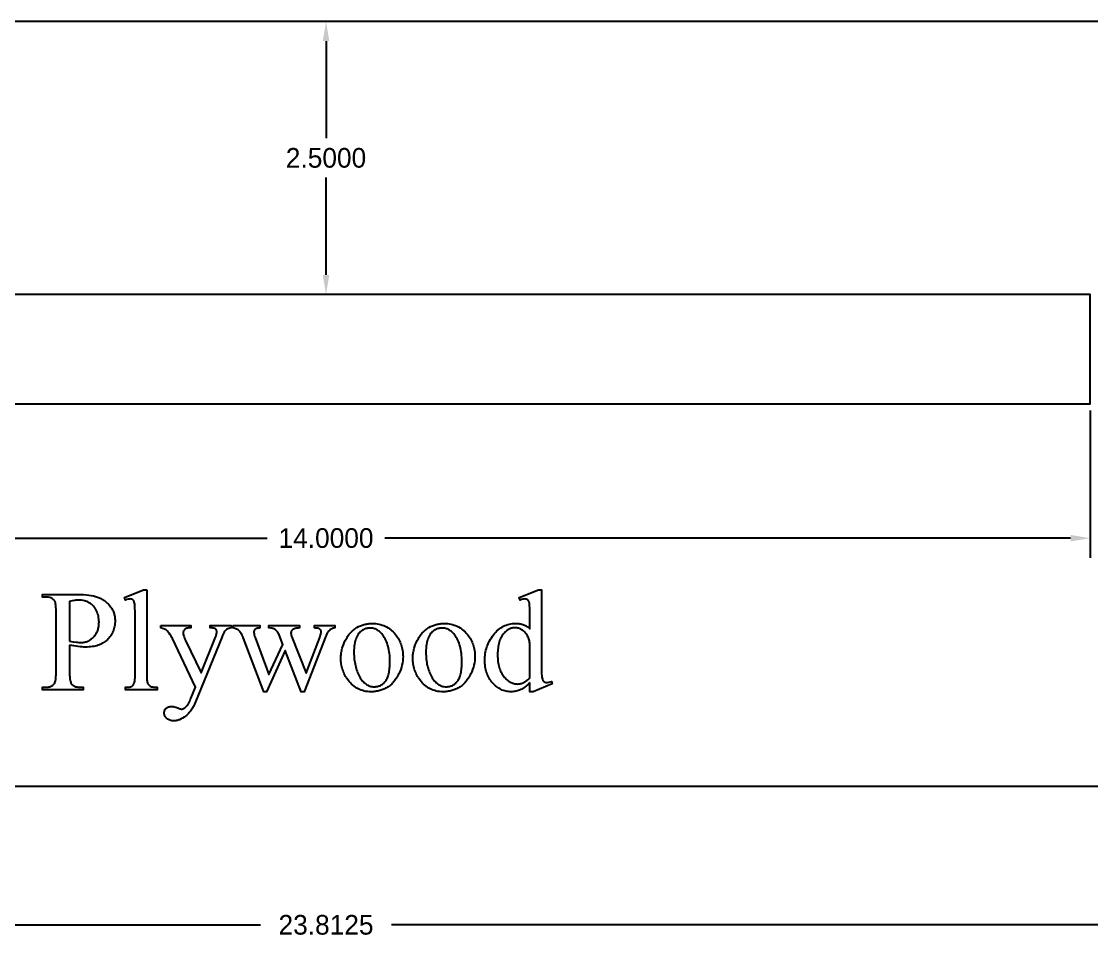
# Model space of a CAD drawing. Extents: x -4 to 204, y -54 to 64.
# Drawn here: x 107.91 to 117.71, y 45.45 to 53.9 of the extents above; entities that cross this region are included whole.
import ezdxf

# ---------------------------------------------------------------- set-up
doc = ezdxf.new("R2010")
doc.units = 0
doc.header["$MEASUREMENT"] = 0
doc.layers.get('Defpoints').update_dxf_attribs({"linetype": 'CONTINUOUS'})
doc.layers.add('Dimentions', color=7, linetype='CONTINUOUS')
doc.layers.add('LAYER_1', color=3, linetype='CONTINUOUS')
doc.dimstyles.get("Standard").update_dxf_attribs({"dimtxt": 0.18, "dimasz": 0.18, "dimexe": 0.18, "dimexo": 0.0625, "dimgap": 0.09, "dimtad": 0, "dimtih": 1, "dimtoh": 1, "dimdec": 4, "dimzin": 0, "dimdsep": 46, "dimtxsty": 'STANDARD', "dimcen": 0.09, "dimadec": 0, "dimazin": 0, "dimtfac": 1, "dimtdec": 4, "dimtofl": 0, "dimtmove": 0, "dimatfit": 3, "dimfxl": 1, "dimtolj": 1, "dimtzin": 0, "dimarcsym": 0})

# ---------------------------------------------------------------- blocks, each defined once
blk = doc.blocks.new('*D135')
at = {"layer": 'Defpoints', "color": 0}
for p in [(103.7004, 50.4038), (117.7004, 50.4038), (117.7004, 49.1734)]:
    blk.add_point(p, dxfattribs=at)
at = {"layer": 'Dimentions', "color": 0, "lineweight": -2}
for p, q in [((103.7004, 50.3413), (103.7004, 48.9934)), ((117.7004, 50.3413), (117.7004, 48.9934)), ((103.8804, 49.1734), (110.1604, 49.1734)), ((117.5204, 49.1734), (111.2404, 49.1734))]:
    blk.add_line(p, q, dxfattribs=at)
at = {"layer": 'Dimentions', "color": 0}
for points in [[(103.8804, 49.2034), (103.8804, 49.1434), (103.7004, 49.1734)], [(117.5204, 49.1434), (117.5204, 49.2034), (117.7004, 49.1734)]]:
    blk.add_solid(points, dxfattribs=at)
at = {"layer": 'Dimentions', "color": 0, "insert": (110.7004, 49.1734), "char_height": 0.18, "attachment_point": 5}
blk.add_mtext('\\A1;14.0000', dxfattribs=at)
blk = doc.blocks.new('*D136')
at = {"layer": 'Defpoints', "color": 0}
for p in [(110.7004, 53.9038), (117.7004, 53.9038), (117.7004, 51.4038)]:
    blk.add_point(p, dxfattribs=at)
at = {"layer": 'Dimentions', "color": 0, "lineweight": -2}
for p, q in [((117.6379, 53.9038), (110.5204, 53.9038)), ((110.7004, 53.7238), (110.7004, 52.8338)), ((110.7004, 51.5838), (110.7004, 52.4738)), ((117.6379, 51.4038), (110.5204, 51.4038))]:
    blk.add_line(p, q, dxfattribs=at)
at = {"layer": 'Dimentions', "color": 0}
for points in [[(110.7304, 53.7238), (110.6704, 53.7238), (110.7004, 53.9038)], [(110.6704, 51.5838), (110.7304, 51.5838), (110.7004, 51.4038)]]:
    blk.add_solid(points, dxfattribs=at)
at = {"layer": 'Dimentions', "color": 0, "insert": (110.7004, 52.6538), "char_height": 0.18, "attachment_point": 5}
blk.add_mtext('\\A1;2.5000', dxfattribs=at)
blk = doc.blocks.new('*D193')
at = {"layer": 'Defpoints', "color": 0}
for p in [(98.7941, 46.9038), (122.6066, 46.9038), (122.6066, 45.6333)]:
    blk.add_point(p, dxfattribs=at)
at = {"layer": 'Dimentions', "color": 0, "lineweight": -2}
for p, q in [((98.7941, 46.8413), (98.7941, 45.4533)), ((122.6066, 46.8413), (122.6066, 45.4533)), ((98.9741, 45.6333), (110.1004, 45.6333)), ((122.4266, 45.6333), (111.3004, 45.6333))]:
    blk.add_line(p, q, dxfattribs=at)
at = {"layer": 'Dimentions', "color": 0}
for points in [[(98.9741, 45.6633), (98.9741, 45.6033), (98.7941, 45.6333)], [(122.4266, 45.6033), (122.4266, 45.6633), (122.6066, 45.6333)]]:
    blk.add_solid(points, dxfattribs=at)
at = {"layer": 'Dimentions', "color": 0, "insert": (110.7004, 45.6333), "char_height": 0.18, "attachment_point": 5}
blk.add_mtext('\\A1;23.8125', dxfattribs=at)

msp = doc.modelspace()

# ---------------------------------------------------------------- linework, layer by layer
at = {"layer": 'LAYER_1'}
for p, q in [((122.60664, 53.90379), (98.79414, 53.90379)), ((98.79414, 46.90379), (122.60664, 46.90379))]:
    msp.add_line(p, q, dxfattribs=at)
for points in [[(103.70039, 50.40379), (117.70039, 50.40379), (117.70039, 51.40379), (103.70039, 51.40379)], [(108.35144, 48.19452), (108.35144, 47.94023), (108.35172, 47.9206), (108.35257, 47.90293), (108.35398, 47.88721), (108.35595, 47.87344), (108.35848, 47.86162), (108.36158, 47.85175), (108.36334, 47.84755), (108.36524, 47.84383), (108.36729, 47.84061), (108.36947, 47.83787), (108.37598, 47.83123), (108.38327, 47.82547), (108.39135, 47.82061), (108.40021, 47.81662), (108.40986, 47.81352), (108.42029, 47.81131), (108.4315, 47.80998), (108.4435, 47.80954), (108.47698, 47.80954), (108.47698, 47.78572), (108.10294, 47.78572), (108.10294, 47.80954), (108.13578, 47.80954), (108.14913, 47.8101), (108.15543, 47.81081), (108.16149, 47.81179), (108.1673, 47.81306), (108.17286, 47.81461), (108.17818, 47.81644), (108.18326, 47.81855), (108.18808, 47.82095), (108.19266, 47.82362), (108.19699, 47.82658), (108.20108, 47.82982), (108.20492, 47.83334), (108.20851, 47.83714), (108.21186, 47.84123), (108.21496, 47.84559), (108.21798, 47.85144), (108.22059, 47.85899), (108.22281, 47.86825), (108.22462, 47.87923), (108.22603, 47.89191), (108.22703, 47.90631), (108.22764, 47.92241), (108.22784, 47.94023), (108.22784, 48.50418), (108.22757, 48.5238), (108.22675, 48.54147), (108.22539, 48.5572), (108.22349, 48.57097), (108.22105, 48.58279), (108.21806, 48.59265), (108.21636, 48.59686), (108.21453, 48.60057), (108.21256, 48.6038), (108.21046, 48.60654), (108.2038, 48.61317), (108.19637, 48.61893), (108.18818, 48.6238), (108.17923, 48.62778), (108.16952, 48.63088), (108.15903, 48.63309), (108.14779, 48.63442), (108.13578, 48.63486), (108.10294, 48.63486), (108.10294, 48.65868), (108.4229, 48.65868), (108.45142, 48.6583), (108.47839, 48.65717), (108.50381, 48.65529), (108.52768, 48.65265), (108.55, 48.64925), (108.57077, 48.6451), (108.58999, 48.6402), (108.60767, 48.63454), (108.61603, 48.63139), (108.62423, 48.62799), (108.63227, 48.62432), (108.64014, 48.6204), (108.64784, 48.61621), (108.65538, 48.61177), (108.66275, 48.60707), (108.66995, 48.60211), (108.67699, 48.59689), (108.68386, 48.59141), (108.69057, 48.58567), (108.69711, 48.57968), (108.70349, 48.57342), (108.70969, 48.56691), (108.72161, 48.5531), (108.72723, 48.54586), (108.73248, 48.53845), (108.73737, 48.53087), (108.74189, 48.52313), (108.74606, 48.51522), (108.74986, 48.50714), (108.7533, 48.4989), (108.75638, 48.4905), (108.75909, 48.48192), (108.76145, 48.47318), (108.76344, 48.46428), (108.76507, 48.45521), (108.76634, 48.44597), (108.76724, 48.43657), (108.76778, 48.427), (108.76797, 48.41727), (108.76769, 48.40406), (108.76686, 48.39117), (108.76549, 48.37859), (108.76356, 48.36633), (108.76108, 48.35437), (108.75805, 48.34273), (108.75447, 48.3314), (108.75034, 48.32038), (108.74566, 48.30967), (108.74043, 48.29927), (108.73465, 48.28919), (108.72831, 48.27942), (108.72143, 48.26996), (108.71399, 48.26081), (108.70601, 48.25197), (108.69747, 48.24345), (108.68843, 48.23534), (108.67894, 48.22775), (108.66899, 48.22069), (108.65858, 48.21415), (108.64772, 48.20814), (108.63641, 48.20265), (108.62464, 48.19768), (108.61241, 48.19323), (108.59973, 48.18931), (108.5866, 48.18591), (108.57301, 48.18303), (108.55896, 48.18068), (108.54446, 48.17885), (108.5295, 48.17754), (108.51409, 48.17675), (108.49822, 48.17649), (108.48213, 48.17677), (108.46539, 48.17762), (108.44801, 48.17903), (108.42998, 48.181), (108.41131, 48.18353), (108.392, 48.18663), (108.37204, 48.19029)], [(109.05831, 48.70117), (109.05831, 47.91898), (109.05881, 47.89363), (109.05944, 47.88271), (109.06032, 47.87295), (109.06145, 47.86436), (109.06284, 47.85694), (109.06447, 47.85068), (109.06636, 47.84559), (109.0685, 47.84122), (109.07092, 47.83712), (109.07361, 47.83329), (109.07658, 47.82974), (109.07981, 47.82645), (109.08332, 47.82344), (109.08709, 47.8207), (109.09114, 47.81823), (109.09578, 47.81604), (109.10132, 47.81415), (109.10777, 47.81254), (109.11512, 47.81123), (109.12338, 47.81021), (109.13254, 47.80948), (109.14261, 47.80904), (109.15359, 47.8089), (109.15359, 47.78572), (108.86453, 47.78572), (108.86453, 47.8089), (108.8832, 47.80942), (108.89133, 47.81007), (108.89865, 47.81099), (108.90517, 47.81217), (108.91088, 47.8136), (108.91579, 47.8153), (108.9199, 47.81727), (108.9235, 47.81953), (108.9269, 47.82213), (108.9301, 47.82508), (108.93309, 47.82837), (108.93589, 47.832), (108.93849, 47.83598), (108.94088, 47.84029), (108.94307, 47.84495), (108.94503, 47.85033), (108.94673, 47.85682), (108.94817, 47.86441), (108.94935, 47.87311), (108.95027, 47.88292), (108.95092, 47.89383), (108.95144, 47.91898), (108.95144, 48.4546), (108.95116, 48.49969), (108.95032, 48.53516), (108.94891, 48.56101), (108.94799, 48.57033), (108.94694, 48.57724), (108.94434, 48.58777), (108.94279, 48.59235), (108.94106, 48.59648), (108.93917, 48.60015), (108.9371, 48.60338), (108.93486, 48.60615), (108.93245, 48.60847), (108.92987, 48.61043), (108.92712, 48.61213), (108.9242, 48.61357), (108.9211, 48.61474), (108.91441, 48.61631), (108.90702, 48.61684), (108.9027, 48.61668), (108.89809, 48.61619), (108.88803, 48.61426), (108.87684, 48.61104), (108.86453, 48.60654), (108.85359, 48.62907), (109.02934, 48.70117)], [(112.56818, 47.85203), (112.55743, 47.84116), (112.54673, 47.83109), (112.5361, 47.82181), (112.52553, 47.81332), (112.51502, 47.80563), (112.50457, 47.79874), (112.49418, 47.79264), (112.48385, 47.78733), (112.47344, 47.78273), (112.46284, 47.77874), (112.45204, 47.77536), (112.44103, 47.7726), (112.42983, 47.77046), (112.41842, 47.76892), (112.40681, 47.768), (112.395, 47.76769), (112.38303, 47.76801), (112.37125, 47.76896), (112.35965, 47.77054), (112.34825, 47.77274), (112.33704, 47.77558), (112.32602, 47.77906), (112.31519, 47.78316), (112.30455, 47.78789), (112.29411, 47.79326), (112.28385, 47.79926), (112.27379, 47.80588), (112.26392, 47.81314), (112.25423, 47.82103), (112.24474, 47.82955), (112.23544, 47.83871), (112.22634, 47.84849), (112.2176, 47.85877), (112.20944, 47.86941), (112.20183, 47.8804), (112.19479, 47.89176), (112.18831, 47.90348), (112.1824, 47.91556), (112.17705, 47.92799), (112.17226, 47.94079), (112.16803, 47.95395), (112.16437, 47.96746), (112.16127, 47.98134), (112.15874, 47.99557), (112.15677, 48.01017), (112.15536, 48.02512), (112.15451, 48.04043), (112.15423, 48.05611), (112.15454, 48.07188), (112.15548, 48.08748), (112.15704, 48.10291), (112.15922, 48.11817), (112.16203, 48.13327), (112.16546, 48.14819), (112.16951, 48.16295), (112.17419, 48.17754), (112.17949, 48.19196), (112.18541, 48.20621), (112.19196, 48.2203), (112.19914, 48.23421), (112.20693, 48.24796), (112.21535, 48.26154), (112.22439, 48.27495), (112.23406, 48.28819), (112.24422, 48.30093), (112.25473, 48.31286), (112.2656, 48.32396), (112.27683, 48.33424), (112.28842, 48.3437), (112.30036, 48.35233), (112.31266, 48.36014), (112.32532, 48.36713), (112.33833, 48.3733), (112.3517, 48.37864), (112.36543, 48.38317), (112.37951, 48.38687), (112.39396, 48.38975), (112.40876, 48.3918), (112.42391, 48.39303), (112.43943, 48.39345), (112.44906, 48.39325), (112.45848, 48.39267), (112.46769, 48.3917), (112.47668, 48.39035), (112.48547, 48.38861), (112.49405, 48.38648), (112.50241, 48.38396), (112.51056, 48.38105), (112.5185, 48.37776), (112.52623, 48.37408), (112.53375, 48.37002), (112.54106, 48.36556), (112.54816, 48.36072), (112.55504, 48.35549), (112.56172, 48.34988), (112.56818, 48.34388), (112.56818, 48.45267), (112.56788, 48.49834), (112.56697, 48.53427), (112.56546, 48.56047), (112.56448, 48.56991), (112.56335, 48.57692), (112.5606, 48.58758), (112.55896, 48.59222), (112.55716, 48.5964), (112.55518, 48.60011), (112.55303, 48.60336), (112.55071, 48.60614), (112.54822, 48.60847), (112.54557, 48.61043), (112.54275, 48.61213), (112.53977, 48.61357), (112.53664, 48.61474), (112.52988, 48.61631), (112.52247, 48.61684), (112.51342, 48.61619), (112.503, 48.61426), (112.49121, 48.61104), (112.47805, 48.60654), (112.46968, 48.62907), (112.64543, 48.70117), (112.6744, 48.70117), (112.6744, 48.01941), (112.67471, 47.97264), (112.67561, 47.93596), (112.67712, 47.90939), (112.6781, 47.89989), (112.67923, 47.89291), (112.68201, 47.88235), (112.68367, 47.87772), (112.68551, 47.87352), (112.68753, 47.86975), (112.68973, 47.86641), (112.69212, 47.86351), (112.69468, 47.86104), (112.70022, 47.8571), (112.70315, 47.85555), (112.70619, 47.85428), (112.70934, 47.8533), (112.71261, 47.85259), (112.71947, 47.85203), (112.72399, 47.8522), (112.72888, 47.85271), (112.73975, 47.85477), (112.75206, 47.85819), (112.76582, 47.86297), (112.7729, 47.84044), (112.59779, 47.76769), (112.56818, 47.76769)], [(108.35144, 48.23121), (108.38363, 48.22558), (108.41196, 48.22156), (108.42467, 48.22015), (108.43642, 48.21914), (108.4472, 48.21854), (108.45702, 48.21834), (108.46532, 48.21854), (108.47347, 48.21915), (108.48148, 48.22016), (108.48935, 48.22158), (108.49708, 48.2234), (108.50466, 48.22563), (108.51209, 48.22826), (108.51939, 48.23129), (108.52654, 48.23474), (108.53355, 48.23858), (108.54041, 48.24283), (108.54713, 48.24749), (108.55371, 48.25255), (108.56014, 48.25802), (108.56643, 48.26389), (108.57258, 48.27016), (108.57847, 48.27676), (108.58397, 48.2836), (108.5891, 48.29067), (108.59384, 48.29799), (108.59821, 48.30554), (108.6022, 48.31333), (108.60581, 48.32136), (108.60903, 48.32963), (108.61188, 48.33814), (108.61435, 48.34689), (108.61644, 48.35587), (108.61815, 48.3651), (108.61948, 48.37456), (108.62043, 48.38427), (108.62099, 48.39421), (108.62118, 48.40439), (108.62082, 48.41843), (108.61974, 48.43221), (108.61793, 48.44575), (108.61539, 48.45903), (108.61213, 48.47206), (108.60815, 48.48484), (108.60344, 48.49737), (108.59801, 48.50965), (108.59191, 48.52142), (108.58521, 48.53242), (108.57791, 48.54266), (108.57, 48.55214), (108.56149, 48.56085), (108.55238, 48.56879), (108.54266, 48.57598), (108.53234, 48.58239), (108.52154, 48.58805), (108.51037, 48.59296), (108.49885, 48.59711), (108.48696, 48.6005), (108.47471, 48.60314), (108.46209, 48.60503), (108.44912, 48.60616), (108.43578, 48.60654), (108.42728, 48.60634), (108.41819, 48.60577), (108.40853, 48.60482), (108.39828, 48.60348), (108.37603, 48.59966), (108.35144, 48.5943)], [(109.18835, 48.37542), (109.46324, 48.37542), (109.46324, 48.3516), (109.44973, 48.3516), (109.44271, 48.3514), (109.43615, 48.35082), (109.43004, 48.34984), (109.42438, 48.34846), (109.41917, 48.3467), (109.41442, 48.34454), (109.41012, 48.34199), (109.40627, 48.33905), (109.40288, 48.33581), (109.39993, 48.33239), (109.39744, 48.32877), (109.39541, 48.32496), (109.39382, 48.32097), (109.39269, 48.31678), (109.39201, 48.3124), (109.39179, 48.30782), (109.39212, 48.30125), (109.39311, 48.29406), (109.39477, 48.28628), (109.3971, 48.27789), (109.40008, 48.2689), (109.40374, 48.2593), (109.40805, 48.2491), (109.41303, 48.2383), (109.55659, 47.94087), (109.68857, 48.26662), (109.69113, 48.27321), (109.69335, 48.27978), (109.69524, 48.28633), (109.69677, 48.29286), (109.69797, 48.29936), (109.69883, 48.30585), (109.69934, 48.31232), (109.69951, 48.31877), (109.69923, 48.3242), (109.69838, 48.32891), (109.69698, 48.33289), (109.695, 48.33615), (109.69207, 48.33951), (109.68841, 48.34251), (109.68402, 48.34514), (109.67891, 48.34742), (109.67239, 48.34925), (109.66378, 48.35055), (109.65308, 48.35134), (109.64028, 48.3516), (109.64028, 48.37542), (109.83213, 48.37542), (109.83213, 48.3516), (109.8209, 48.34999), (109.81105, 48.34774), (109.80256, 48.34484), (109.79543, 48.3413), (109.78884, 48.33659), (109.78191, 48.33019), (109.77467, 48.32211), (109.76711, 48.31233), (109.76357, 48.30585), (109.75874, 48.29543), (109.75262, 48.28107), (109.74522, 48.26276), (109.50509, 47.67435), (109.49606, 47.6536), (109.48636, 47.63415), (109.48126, 47.62492), (109.47598, 47.61601), (109.47054, 47.60744), (109.46493, 47.59919), (109.45916, 47.59126), (109.45321, 47.58367), (109.4471, 47.5764), (109.44081, 47.56945), (109.43436, 47.56284), (109.42774, 47.55655), (109.42095, 47.55058), (109.414, 47.54495), (109.39998, 47.53469), (109.38609, 47.5258), (109.37234, 47.51827), (109.35871, 47.51212), (109.35195, 47.50955), (109.34522, 47.50733), (109.33852, 47.50545), (109.33185, 47.50391), (109.32522, 47.50271), (109.31862, 47.50186), (109.31205, 47.50134), (109.30552, 47.50117), (109.29624, 47.50151), (109.28737, 47.50254), (109.27893, 47.50425), (109.27092, 47.50664), (109.26332, 47.50972), (109.25615, 47.51348), (109.2494, 47.51793), (109.24307, 47.52306), (109.23734, 47.52863), (109.23237, 47.53441), (109.22817, 47.54038), (109.22473, 47.54656), (109.22205, 47.55293), (109.22014, 47.55951), (109.21899, 47.56629), (109.21861, 47.57327), (109.21889, 47.57987), (109.21972, 47.58613), (109.2211, 47.59206), (109.22304, 47.59766), (109.22553, 47.60292), (109.22857, 47.60786), (109.23216, 47.61246), (109.23631, 47.61673), (109.24095, 47.62058), (109.24599, 47.62391), (109.25145, 47.62673), (109.25732, 47.62904), (109.2636, 47.63084), (109.27029, 47.63212), (109.2774, 47.63289), (109.28492, 47.63315), (109.29047, 47.63292), (109.29651, 47.63226), (109.30302, 47.63115), (109.31003, 47.6296), (109.32548, 47.62518), (109.34286, 47.61898), (109.35453, 47.61476), (109.36378, 47.61174), (109.37062, 47.60993), (109.37505, 47.60933), (109.37993, 47.60964), (109.38493, 47.61057), (109.39003, 47.61213), (109.39525, 47.61432), (109.40057, 47.61712), (109.40601, 47.62055), (109.41156, 47.62461), (109.41721, 47.62928), (109.42293, 47.63486), (109.42866, 47.6416), (109.4344, 47.6495), (109.44015, 47.65857), (109.44591, 47.66881), (109.45168, 47.68022), (109.45746, 47.6928), (109.46324, 47.70654), (109.50509, 47.8089), (109.29329, 48.25375), (109.28774, 48.26433), (109.28073, 48.27612), (109.27228, 48.28911), (109.26239, 48.30332), (109.2547, 48.31366), (109.24774, 48.32215), (109.2415, 48.32879), (109.23599, 48.33357), (109.23201, 48.33611), (109.22746, 48.33856), (109.21668, 48.34323), (109.20364, 48.34758), (109.18835, 48.3516)], [(109.84822, 48.37542), (110.09543, 48.37542), (110.09543, 48.3516), (110.08727, 48.35085), (110.07984, 48.34987), (110.07315, 48.34867), (110.06719, 48.34725), (110.06196, 48.34562), (110.05747, 48.34375), (110.05371, 48.34167), (110.05069, 48.33937), (110.0482, 48.33682), (110.04604, 48.33402), (110.04422, 48.33095), (110.04272, 48.32762), (110.04156, 48.32403), (110.04073, 48.32018), (110.04023, 48.31606), (110.04007, 48.31169), (110.04024, 48.30657), (110.04075, 48.30118), (110.0428, 48.28964), (110.04623, 48.27704), (110.05101, 48.2634), (110.17719, 47.92413), (110.30402, 48.20031), (110.27054, 48.28722), (110.26653, 48.29651), (110.26221, 48.30505), (110.2576, 48.31284), (110.25268, 48.31989), (110.24746, 48.3262), (110.24193, 48.33176), (110.23611, 48.33658), (110.22998, 48.34066), (110.22606, 48.3428), (110.22137, 48.34472), (110.21592, 48.34642), (110.2097, 48.3479), (110.20272, 48.34916), (110.19498, 48.35019), (110.17719, 48.3516), (110.17719, 48.37542), (110.45788, 48.37542), (110.45788, 48.3516), (110.44671, 48.35092), (110.43639, 48.34983), (110.42692, 48.34834), (110.41829, 48.34645), (110.4105, 48.34416), (110.40356, 48.34146), (110.39747, 48.33836), (110.39221, 48.33486), (110.3892, 48.3321), (110.38658, 48.32895), (110.38437, 48.32542), (110.38256, 48.3215), (110.38115, 48.31721), (110.38014, 48.31253), (110.37954, 48.30747), (110.37934, 48.30203), (110.37966, 48.29555), (110.38063, 48.28899), (110.38224, 48.28235), (110.38449, 48.27563), (110.5184, 47.93701), (110.64264, 48.2634), (110.64828, 48.2799), (110.6523, 48.29463), (110.65371, 48.30133), (110.65471, 48.30758), (110.65532, 48.3134), (110.65552, 48.31877), (110.65532, 48.32179), (110.65473, 48.32472), (110.65375, 48.32758), (110.65238, 48.33036), (110.65062, 48.33305), (110.64846, 48.33567), (110.64591, 48.3382), (110.64297, 48.34066), (110.63945, 48.34294), (110.63518, 48.34496), (110.63016, 48.34672), (110.62438, 48.34822), (110.61784, 48.34946), (110.61056, 48.35043), (110.60251, 48.35115), (110.59372, 48.3516), (110.59372, 48.37542), (110.77977, 48.37542), (110.77977, 48.3516), (110.77288, 48.35032), (110.76623, 48.34858), (110.75981, 48.34638), (110.75362, 48.34371), (110.74766, 48.34059), (110.74193, 48.33699), (110.73643, 48.33294), (110.73116, 48.32842), (110.72613, 48.32345), (110.72133, 48.318), (110.71675, 48.3121), (110.71241, 48.30573), (110.7083, 48.2989), (110.70443, 48.29161), (110.70078, 48.28385), (110.69737, 48.27563), (110.50037, 47.76769), (110.47397, 47.76769), (110.32655, 48.1443), (110.15466, 47.76769), (110.13084, 47.76769), (109.94157, 48.2634), (109.93691, 48.27467), (109.93228, 48.28499), (109.92766, 48.29435), (109.92306, 48.30275), (109.91849, 48.3102), (109.91393, 48.3167), (109.90939, 48.32223), (109.90488, 48.32682), (109.90005, 48.33079), (109.89458, 48.33452), (109.88846, 48.338), (109.8817, 48.34122), (109.8743, 48.34419), (109.86625, 48.34691), (109.85756, 48.34938), (109.84822, 48.3516)], [(111.12161, 48.3928), (111.13815, 48.3924), (111.15427, 48.39121), (111.16997, 48.38923), (111.18527, 48.38644), (111.20015, 48.38287), (111.21462, 48.3785), (111.22868, 48.37333), (111.24232, 48.36737), (111.25555, 48.36062), (111.26838, 48.35307), (111.28078, 48.34473), (111.29278, 48.33559), (111.30436, 48.32565), (111.31553, 48.31493), (111.32629, 48.3034), (111.33664, 48.29109), (111.34498, 48.28012), (111.35278, 48.26896), (111.36005, 48.25759), (111.36677, 48.24602), (111.37296, 48.23425), (111.37861, 48.22228), (111.38372, 48.21011), (111.3883, 48.19774), (111.39233, 48.18516), (111.39583, 48.17239), (111.39879, 48.15941), (111.40121, 48.14624), (111.4031, 48.13286), (111.40444, 48.11928), (111.40525, 48.1055), (111.40552, 48.09151), (111.40493, 48.07169), (111.40315, 48.0518), (111.40018, 48.03185), (111.39602, 48.01185), (111.39068, 47.99178), (111.38415, 47.97165), (111.37644, 47.95146), (111.36754, 47.93121), (111.36268, 47.92123), (111.35759, 47.91156), (111.35229, 47.9022), (111.34675, 47.89315), (111.341, 47.88441), (111.33502, 47.87599), (111.32882, 47.86788), (111.32239, 47.86008), (111.31574, 47.85259), (111.30887, 47.84541), (111.30177, 47.83855), (111.29445, 47.83199), (111.2869, 47.82575), (111.27913, 47.81982), (111.27114, 47.8142), (111.26292, 47.8089), (111.25454, 47.80391), (111.24603, 47.79924), (111.2374, 47.79489), (111.22866, 47.79087), (111.2198, 47.78717), (111.21082, 47.78379), (111.20173, 47.78073), (111.19251, 47.778), (111.18318, 47.77558), (111.17372, 47.77349), (111.16415, 47.77172), (111.15447, 47.77027), (111.14466, 47.76914), (111.13474, 47.76834), (111.12469, 47.76786), (111.11453, 47.76769), (111.09809, 47.76811), (111.08207, 47.76935), (111.06648, 47.77143), (111.05132, 47.77433), (111.03659, 47.77807), (111.02228, 47.78263), (111.0084, 47.78803), (110.99495, 47.79425), (110.98193, 47.8013), (110.96933, 47.80919), (110.95716, 47.8179), (110.94542, 47.82745), (110.93411, 47.83782), (110.92322, 47.84902), (110.91276, 47.86106), (110.90273, 47.87392), (110.8947, 47.88519), (110.88719, 47.89663), (110.8802, 47.90824), (110.87372, 47.92003), (110.86776, 47.93198), (110.86232, 47.94411), (110.8574, 47.95641), (110.853, 47.96888), (110.84911, 47.98151), (110.84575, 47.99432), (110.8429, 48.00731), (110.84057, 48.02046), (110.83875, 48.03378), (110.83746, 48.04728), (110.83668, 48.06094), (110.83642, 48.07478), (110.83658, 48.08491), (110.83705, 48.09504), (110.83784, 48.10516), (110.83894, 48.11527), (110.84035, 48.12538), (110.84208, 48.13548), (110.84412, 48.14557), (110.84648, 48.15565), (110.84915, 48.16573), (110.85214, 48.17579), (110.85905, 48.19591), (110.86723, 48.21599), (110.87666, 48.23604), (110.88179, 48.2459), (110.88711, 48.25543), (110.89264, 48.26463), (110.89836, 48.2735), (110.90429, 48.28205), (110.91041, 48.29027), (110.91673, 48.29816), (110.92325, 48.30573), (110.92997, 48.31297), (110.93689, 48.31988), (110.944, 48.32647), (110.95131, 48.33273), (110.95883, 48.33866), (110.96654, 48.34427), (110.97445, 48.34955), (110.98256, 48.3545), (110.9991, 48.36348), (111.01587, 48.37126), (111.02435, 48.3747), (111.03289, 48.37784), (111.04149, 48.38068), (111.05015, 48.38323), (111.05888, 48.38547), (111.06766, 48.38742), (111.0765, 48.38906), (111.0854, 48.39041), (111.09436, 48.39146), (111.10339, 48.3922), (111.11247, 48.39265)], [(111.10166, 48.35096), (111.09312, 48.35064), (111.08458, 48.34969), (111.07602, 48.3481), (111.06746, 48.34589), (111.05888, 48.34304), (111.0503, 48.33955), (111.0417, 48.33543), (111.03309, 48.33068), (111.02469, 48.32513), (111.0167, 48.31863), (111.00912, 48.31117), (111.00195, 48.30275), (110.9952, 48.29338), (110.98886, 48.28306), (110.98293, 48.27178), (110.97741, 48.25954), (110.97243, 48.24637), (110.96811, 48.2323), (110.96446, 48.21732), (110.96147, 48.20144), (110.95915, 48.18465), (110.95749, 48.16696), (110.9565, 48.14836), (110.95616, 48.12885), (110.95636, 48.1129), (110.95696, 48.09722), (110.95796, 48.08182), (110.95936, 48.06669), (110.96116, 48.05184), (110.96336, 48.03727), (110.96596, 48.02297), (110.96896, 48.00895), (110.97236, 47.99521), (110.97616, 47.98174), (110.98035, 47.96855), (110.98495, 47.95564), (110.98995, 47.943), (110.99535, 47.93064), (111.00115, 47.91856), (111.00734, 47.90675), (111.01387, 47.89545), (111.02065, 47.88487), (111.02768, 47.87503), (111.03497, 47.86591), (111.04251, 47.85752), (111.0503, 47.84987), (111.05835, 47.84294), (111.06665, 47.83674), (111.07521, 47.83127), (111.08402, 47.82653), (111.09308, 47.82252), (111.1024, 47.81924), (111.11197, 47.81668), (111.1218, 47.81486), (111.13188, 47.81377), (111.14221, 47.8134), (111.14994, 47.8136), (111.15748, 47.81421), (111.16486, 47.81521), (111.17207, 47.81662), (111.17911, 47.81843), (111.18597, 47.82065), (111.19267, 47.82326), (111.19919, 47.82628), (111.20554, 47.8297), (111.21172, 47.83352), (111.21773, 47.83775), (111.22357, 47.84237), (111.22924, 47.8474), (111.23474, 47.85283), (111.24006, 47.85867), (111.24522, 47.86491), (111.25013, 47.87163), (111.25472, 47.87894), (111.259, 47.88682), (111.26296, 47.89528), (111.26661, 47.90432), (111.26993, 47.91394), (111.27294, 47.92414), (111.27564, 47.93492), (111.27801, 47.94627), (111.28007, 47.9582), (111.28182, 47.97071), (111.28324, 47.9838), (111.28435, 47.99747), (111.28514, 48.01172), (111.28562, 48.02654), (111.28578, 48.04194), (111.28551, 48.06132), (111.28472, 48.08017), (111.2834, 48.0985), (111.28155, 48.1163), (111.27918, 48.13358), (111.27627, 48.15034), (111.27284, 48.16657), (111.26888, 48.18229), (111.26439, 48.19748), (111.25937, 48.21214), (111.25383, 48.22629), (111.24775, 48.23991), (111.24115, 48.253), (111.23402, 48.26558), (111.22637, 48.27763), (111.21818, 48.28915), (111.21237, 48.29664), (111.20636, 48.30364), (111.20016, 48.31016), (111.19376, 48.31619), (111.18716, 48.32175), (111.18037, 48.32682), (111.17338, 48.3314), (111.1662, 48.33551), (111.15881, 48.33913), (111.15124, 48.34227), (111.14346, 48.34492), (111.1355, 48.34709), (111.12733, 48.34878), (111.11897, 48.34999), (111.11041, 48.35072)], [(111.78084, 48.3928), (111.79737, 48.3924), (111.81349, 48.39121), (111.8292, 48.38923), (111.84449, 48.38644), (111.85938, 48.38287), (111.87385, 48.3785), (111.8879, 48.37333), (111.90155, 48.36737), (111.91478, 48.36062), (111.9276, 48.35307), (111.94001, 48.34473), (111.95201, 48.33559), (111.96359, 48.32565), (111.97476, 48.31493), (111.98552, 48.3034), (111.99586, 48.29109), (112.0042, 48.28012), (112.01201, 48.26896), (112.01927, 48.25759), (112.026, 48.24602), (112.03219, 48.23425), (112.03784, 48.22228), (112.04295, 48.21011), (112.04753, 48.19774), (112.05156, 48.18516), (112.05506, 48.17239), (112.05802, 48.15941), (112.06044, 48.14624), (112.06233, 48.13286), (112.06367, 48.11928), (112.06448, 48.1055), (112.06475, 48.09151), (112.06415, 48.07169), (112.06237, 48.0518), (112.05941, 48.03185), (112.05525, 48.01185), (112.04991, 47.99178), (112.04338, 47.97165), (112.03567, 47.95146), (112.02676, 47.93121), (112.0219, 47.92123), (112.01682, 47.91156), (112.01151, 47.9022), (112.00598, 47.89315), (112.00023, 47.88441), (111.99425, 47.87599), (111.98805, 47.86788), (111.98162, 47.86008), (111.97497, 47.85259), (111.9681, 47.84541), (111.961, 47.83855), (111.95368, 47.83199), (111.94613, 47.82575), (111.93836, 47.81982), (111.93037, 47.8142), (111.92215, 47.8089), (111.91376, 47.80391), (111.90526, 47.79924), (111.89663, 47.79489), (111.88789, 47.79087), (111.87903, 47.78717), (111.87005, 47.78379), (111.86095, 47.78073), (111.85174, 47.778), (111.8424, 47.77558), (111.83295, 47.77349), (111.82338, 47.77172), (111.81369, 47.77027), (111.80389, 47.76914), (111.79396, 47.76834), (111.78392, 47.76786), (111.77376, 47.76769), (111.75732, 47.76811), (111.7413, 47.76935), (111.72571, 47.77143), (111.71055, 47.77433), (111.69582, 47.77807), (111.68151, 47.78263), (111.66763, 47.78803), (111.65418, 47.79425), (111.64115, 47.8013), (111.62856, 47.80919), (111.61639, 47.8179), (111.60465, 47.82745), (111.59333, 47.83782), (111.58245, 47.84902), (111.57199, 47.86106), (111.56196, 47.87392), (111.55393, 47.88519), (111.54642, 47.89663), (111.53942, 47.90824), (111.53295, 47.92003), (111.52699, 47.93198), (111.52155, 47.94411), (111.51663, 47.95641), (111.51223, 47.96888), (111.50834, 47.98151), (111.50497, 47.99432), (111.50212, 48.00731), (111.49979, 48.02046), (111.49798, 48.03378), (111.49668, 48.04728), (111.49591, 48.06094), (111.49565, 48.07478), (111.49581, 48.08491), (111.49628, 48.09504), (111.49706, 48.10516), (111.49816, 48.11527), (111.49958, 48.12538), (111.50131, 48.13548), (111.50335, 48.14557), (111.50571, 48.15565), (111.50838, 48.16573), (111.51137, 48.17579), (111.51828, 48.19591), (111.52645, 48.21599), (111.53588, 48.23604), (111.54101, 48.2459), (111.54634, 48.25543), (111.55187, 48.26463), (111.55759, 48.2735), (111.56352, 48.28205), (111.56964, 48.29027), (111.57596, 48.29816), (111.58248, 48.30573), (111.5892, 48.31297), (111.59611, 48.31988), (111.60323, 48.32647), (111.61054, 48.33273), (111.61806, 48.33866), (111.62577, 48.34427), (111.63368, 48.34955), (111.64179, 48.3545), (111.65832, 48.36348), (111.6751, 48.37126), (111.68358, 48.3747), (111.69212, 48.37784), (111.70072, 48.38068), (111.70938, 48.38323), (111.7181, 48.38547), (111.72688, 48.38742), (111.73573, 48.38906), (111.74463, 48.39041), (111.75359, 48.39146), (111.76261, 48.3922), (111.7717, 48.39265)], [(111.76088, 48.35096), (111.75235, 48.35064), (111.7438, 48.34969), (111.73525, 48.3481), (111.72668, 48.34589), (111.71811, 48.34304), (111.70952, 48.33955), (111.70093, 48.33543), (111.69232, 48.33068), (111.68392, 48.32513), (111.67593, 48.31863), (111.66835, 48.31117), (111.66118, 48.30275), (111.65442, 48.29338), (111.64808, 48.28306), (111.64215, 48.27178), (111.63664, 48.25954), (111.63166, 48.24637), (111.62734, 48.2323), (111.62369, 48.21732), (111.6207, 48.20144), (111.61838, 48.18465), (111.61672, 48.16696), (111.61572, 48.14836), (111.61539, 48.12885), (111.61559, 48.1129), (111.61619, 48.09722), (111.61719, 48.08182), (111.61859, 48.06669), (111.62039, 48.05184), (111.62259, 48.03727), (111.62519, 48.02297), (111.62819, 48.00895), (111.63158, 47.99521), (111.63538, 47.98174), (111.63958, 47.96855), (111.64418, 47.95564), (111.64918, 47.943), (111.65458, 47.93064), (111.66037, 47.91856), (111.66657, 47.90675), (111.6731, 47.89545), (111.67987, 47.88487), (111.68691, 47.87503), (111.69419, 47.86591), (111.70173, 47.85752), (111.70953, 47.84987), (111.71758, 47.84294), (111.72588, 47.83674), (111.73444, 47.83127), (111.74325, 47.82653), (111.75231, 47.82252), (111.76163, 47.81924), (111.7712, 47.81668), (111.78103, 47.81486), (111.79111, 47.81377), (111.80144, 47.8134), (111.80916, 47.8136), (111.81671, 47.81421), (111.82409, 47.81521), (111.8313, 47.81662), (111.83833, 47.81843), (111.8452, 47.82065), (111.85189, 47.82326), (111.85842, 47.82628), (111.86477, 47.8297), (111.87095, 47.83352), (111.87696, 47.83775), (111.8828, 47.84237), (111.88847, 47.8474), (111.89397, 47.85283), (111.89929, 47.85867), (111.90445, 47.86491), (111.90936, 47.87163), (111.91395, 47.87894), (111.91823, 47.88682), (111.92219, 47.89528), (111.92583, 47.90432), (111.92916, 47.91394), (111.93217, 47.92414), (111.93487, 47.93492), (111.93724, 47.94627), (111.9393, 47.9582), (111.94104, 47.97071), (111.94247, 47.9838), (111.94358, 47.99747), (111.94437, 48.01172), (111.94485, 48.02654), (111.945, 48.04194), (111.94474, 48.06132), (111.94395, 48.08017), (111.94263, 48.0985), (111.94078, 48.1163), (111.9384, 48.13358), (111.9355, 48.15034), (111.93207, 48.16657), (111.92811, 48.18229), (111.92362, 48.19748), (111.9186, 48.21214), (111.91305, 48.22629), (111.90698, 48.23991), (111.90038, 48.253), (111.89325, 48.26558), (111.88559, 48.27763), (111.87741, 48.28915), (111.8716, 48.29664), (111.86559, 48.30364), (111.85938, 48.31016), (111.85298, 48.31619), (111.84639, 48.32175), (111.8396, 48.32682), (111.83261, 48.3314), (111.82542, 48.33551), (111.81804, 48.33913), (111.81047, 48.34227), (111.80269, 48.34492), (111.79472, 48.34709), (111.78656, 48.34878), (111.7782, 48.34999), (111.76964, 48.35072)], [(112.56818, 47.89709), (112.56818, 48.20096), (112.56697, 48.21178), (112.56528, 48.22236), (112.56311, 48.2327), (112.56046, 48.2428), (112.55732, 48.25266), (112.5537, 48.26228), (112.54959, 48.27165), (112.545, 48.28078), (112.53998, 48.28952), (112.53456, 48.2977), (112.52875, 48.30533), (112.52255, 48.31241), (112.51596, 48.31893), (112.50897, 48.3249), (112.50159, 48.33032), (112.49382, 48.33518), (112.48588, 48.33948), (112.47799, 48.34321), (112.47015, 48.34636), (112.46236, 48.34894), (112.45462, 48.35095), (112.44693, 48.35239), (112.43929, 48.35325), (112.4317, 48.35353), (112.42467, 48.35333), (112.41773, 48.35274), (112.41089, 48.35174), (112.40414, 48.35035), (112.39749, 48.34857), (112.39093, 48.34638), (112.38447, 48.3438), (112.37811, 48.34082), (112.37184, 48.33744), (112.36566, 48.33367), (112.35958, 48.32949), (112.3536, 48.32492), (112.34771, 48.31996), (112.34192, 48.31459), (112.33623, 48.30883), (112.33063, 48.30267), (112.32353, 48.29406), (112.3169, 48.28497), (112.31072, 48.27539), (112.305, 48.26533), (112.29973, 48.25479), (112.29493, 48.24377), (112.29058, 48.23226), (112.28669, 48.22027), (112.28326, 48.2078), (112.28028, 48.19484), (112.27776, 48.1814), (112.2757, 48.16748), (112.2741, 48.15308), (112.27296, 48.13819), (112.27227, 48.12282), (112.27204, 48.10697), (112.27226, 48.09095), (112.27293, 48.07541), (112.27403, 48.06034), (112.27558, 48.04575), (112.27758, 48.03163), (112.28001, 48.01799), (112.28289, 48.00482), (112.28621, 47.99213), (112.28997, 47.97992), (112.29417, 47.96818), (112.29882, 47.95691), (112.30391, 47.94612), (112.30944, 47.93581), (112.31542, 47.92597), (112.32184, 47.9166), (112.3287, 47.90772), (112.33583, 47.89934), (112.34306, 47.8915), (112.35039, 47.8842), (112.35783, 47.87744), (112.36536, 47.87122), (112.373, 47.86554), (112.38073, 47.86041), (112.38857, 47.85581), (112.3965, 47.85176), (112.40454, 47.84824), (112.41268, 47.84527), (112.42092, 47.84284), (112.42926, 47.84094), (112.4377, 47.83959), (112.44624, 47.83878), (112.45488, 47.83851), (112.46218, 47.83874), (112.46946, 47.83943), (112.47671, 47.84057), (112.48393, 47.84217), (112.49111, 47.84423), (112.49827, 47.84675), (112.5054, 47.84972), (112.51249, 47.85316), (112.51956, 47.85705), (112.5266, 47.86139), (112.5336, 47.8662), (112.54058, 47.87146), (112.54752, 47.87718), (112.55444, 47.88336), (112.56133, 47.89)]]:
    msp.add_lwpolyline(points, close=True, dxfattribs=at)

# ---------------------------------------------------------------- dimensions: what is measured, and where the dimension line sits
at = {"layer": 'Dimentions'}
dim = msp.add_linear_dim(base=(110.70039, 53.90379), p1=(117.70039, 51.40379), p2=(117.70039, 53.90379), angle=90, dimstyle='STANDARD', override={"dimtmove": 2}, dxfattribs=at)
dim.commit()
dim.dimension.update_dxf_attribs({"geometry": '*D136', "text_midpoint": (110.70039, 52.65379)})
for base, p1, p2, picture, middle in [((117.70039, 49.17341), (103.70039, 50.40379), (117.70039, 50.40379), '*D135', (110.70039, 49.17341)), ((122.60664, 45.63329), (98.79414, 46.90379), (122.60664, 46.90379), '*D193', (110.70039, 45.63329))]:
    dim = msp.add_linear_dim(base=base, p1=p1, p2=p2, dimstyle='STANDARD', override={"dimtmove": 2}, dxfattribs=at)
    dim.commit()
    dim.dimension.update_dxf_attribs({"geometry": picture, "text_midpoint": middle})

doc.saveas('drawing.dxf')
